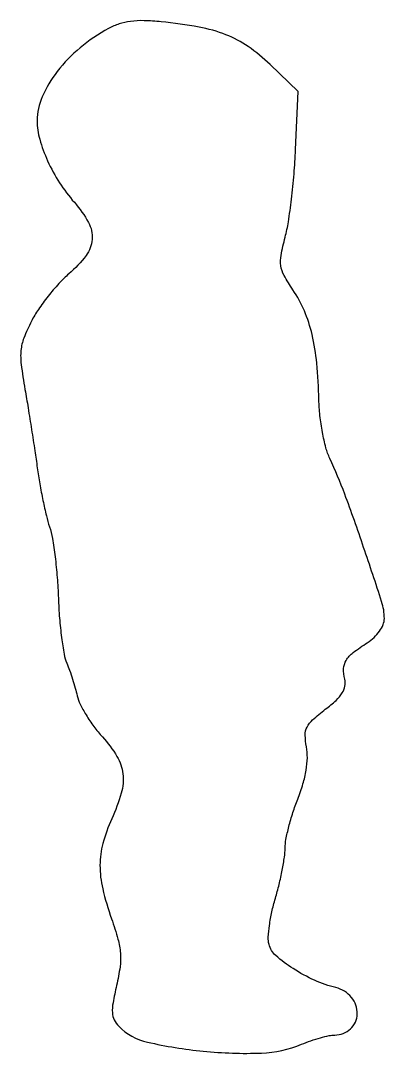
# Model space of a CAD drawing. Extents: x 0 to 59, y 0 to 167.
import ezdxf

# ---------------------------------------------------------------- set-up
doc = ezdxf.new("R2010")
doc.units = 0

msp = doc.modelspace()

# ---------------------------------------------------------------- linework, layer by layer
msp.add_lwpolyline([(14.5, 165.401164, 0.048861), (9.937823, 162.295978, 0.054477), (6.246828, 158.464259, 0.060574), (3.81421, 154.376864, 0.104338), (3, 150.517541, 0.068939), (3.415185, 147.520609, 0.038032), (4.690357, 144.041827, 0.035881), (6.613334, 140.51437, 0.037441), (8.9967, 137.350977, -0.054199), (11.27674, 134.104264, -0.145656), (11.871842, 131.374839, -0.144413), (10.879171, 128.74913, -0.052945), (8.135421, 125.827923, 0.029309), (6.495186, 124.238951, 0.018327), (4.759784, 122.203603, 0.018379), (3.19205, 120.065192, 0.03161), (2.070746, 118.163066, 0.023968), (0.857139, 115.456656, 0.070035), (0.384294, 113.470952, 0.055612), (0.423505, 111.189072, 0.011158), (1.034482, 107.163066, -0.002679), (1.539784, 104.175805, -0.001706), (2.097247, 100.694776, -0.001714), (2.620715, 97.276451, -0.003185), (3.018091, 94.5, 0.009468), (3.41639, 91.946328, 0.007767), (3.935688, 89.234375, 0.00786), (4.491019, 86.756203, 0.020505), (4.990647, 85, -0.037759), (5.453887, 83.12887, -0.010884), (5.886105, 80.178125, -0.010882), (6.229578, 76.819538, -0.011391), (6.420221, 73.5, 0.011239), (6.605654, 70.2539, 0.012296), (6.933629, 67.115625, 0.011797), (7.34253, 64.45182, 0.058228), (7.779301, 63, -0.016023), (8.236991, 61.842384, -0.009173), (8.718324, 60.419157, -0.009156), (9.150287, 58.968786, -0.015025), (9.456172, 57.724789, 0.062672), (9.920881, 56.395186, 0.022416), (10.896769, 54.635036, 0.021829), (12.151664, 52.779802, 0.024091), (13.52538, 51.103588, -0.047731), (15.875364, 47.942841, -0.108273), (16.830456, 45.138233, -0.099116), (16.56558, 42.031978, -0.035847), (15.021962, 37.859204, 0.040462), (13.603919, 33.914517, 0.065696), (13.132287, 30.389666, 0.058817), (13.57316, 26.595899, 0.026205), (14.992852, 21.760662, -0.015678), (16.036249, 18.465221, -0.049822), (16.439784, 16.192419, -0.054389), (16.368262, 13.993372, -0.021421), (15.813126, 11.010761, 0.011962), (15.236276, 8.207291, 0.057663), (15.13262, 6.585027, 0.100077), (15.425707, 5.441403, 0.083954), (16.152151, 4.419278, 0.141042), (20.788288, 1.855378, 0.031585), (29.795751, 0.385313, 0.033325), (39.180153, 0.084863, 0.090536), (45.654243, 1.5, -0.01546), (47.157476, 2.074179, -0.015093), (48.705342, 2.559375, -0.015168), (50.088619, 2.902645, -0.053278), (50.999679, 3, 0.187916), (53.538703, 3.989177, 0.203692), (54.630447, 6.395588, 0.181312), (53.697958, 9.076795, 0.161476), (51.18335, 10.643465, -0.047183), (47.747218, 11.825373, -0.037197), (44.29298, 13.712185, -0.036957), (41.501115, 15.826597, -0.149909), (40.397034, 17.622858, -0.078372), (40.284243, 18.780819, -0.019485), (40.471672, 20.681541, -0.01944), (40.860496, 22.866249, -0.018419), (41.423502, 25.05436, 0.012553), (42.027008, 27.290837, 0.011503), (42.536904, 29.620648, 0.011591), (42.895802, 31.720566, 0.03654), (43, 33.144481, -0.047427), (43.134403, 34.55823, -0.015208), (43.595136, 36.618773, -0.015019), (44.250447, 38.894009, -0.016251), (45.025996, 41.065951, 0.021249), (45.873646, 43.516865, 0.031114), (46.389963, 45.739253, 0.035667), (46.579286, 47.731119, 0.052274), (46.436988, 49.484191, -0.041619), (46.240764, 51.396459, -0.1215), (46.531707, 52.680921, -0.094507), (47.438329, 53.866079, -0.019432), (49.476979, 55.550239, 0.022053), (51.212741, 56.999543, 0.065176), (52.212364, 58.184342, 0.097933), (52.645228, 59.282675, 0.106925), (52.607596, 60.427327, -0.071288), (52.431645, 62.120125, -0.129895), (52.835815, 63.440194, -0.0899), (53.973345, 64.699148, -0.022501), (56.25, 66.296151, 0.046536), (57.343886, 67.144635, 0.050911), (58.225867, 68.157701, 0.056137), (58.806765, 69.214873, 0.097883), (59, 70.192487, 0.07836), (58.568695, 72.927668, 0.003808), (55.664247, 81.679928, 0.006712), (52.604911, 90.288702, 0.020571), (50.217008, 96, -0.044702), (49.578615, 97.760881, -0.018508), (49.021736, 100.234375, -0.018137), (48.616965, 102.946243, -0.022282), (48.444738, 105.5, 0.017519), (48.10316, 111.401539, 0.03474), (47.346115, 116.024987, 0.042357), (46.097276, 119.839212, 0.047648), (44.2602, 123.231704, -0.021132), (42.827865, 125.571736, -0.090374), (42.304702, 127.11543, -0.084129), (42.34067, 128.798688, -0.016918), (43.005984, 131.731704, 0.02599), (43.517637, 134.193409, 0.008608), (44.017079, 137.850053, 0.008544), (44.432317, 141.929367, 0.009606), (44.689, 145.864221), (45.119387, 155.228441), (40.591221, 159.567187, 0.039415), (37.022776, 162.483972, 0.057994), (33.454713, 164.389903, 0.048857), (29.107245, 165.626439, 0.019794), (23, 166.486396, 0.018889), (20.239878, 166.659221, 0.037955), (18.061251, 166.547766, 0.04591), (16.217364, 166.137871, 0.047403)], format="xyb", close=True)

doc.saveas('drawing.dxf')
